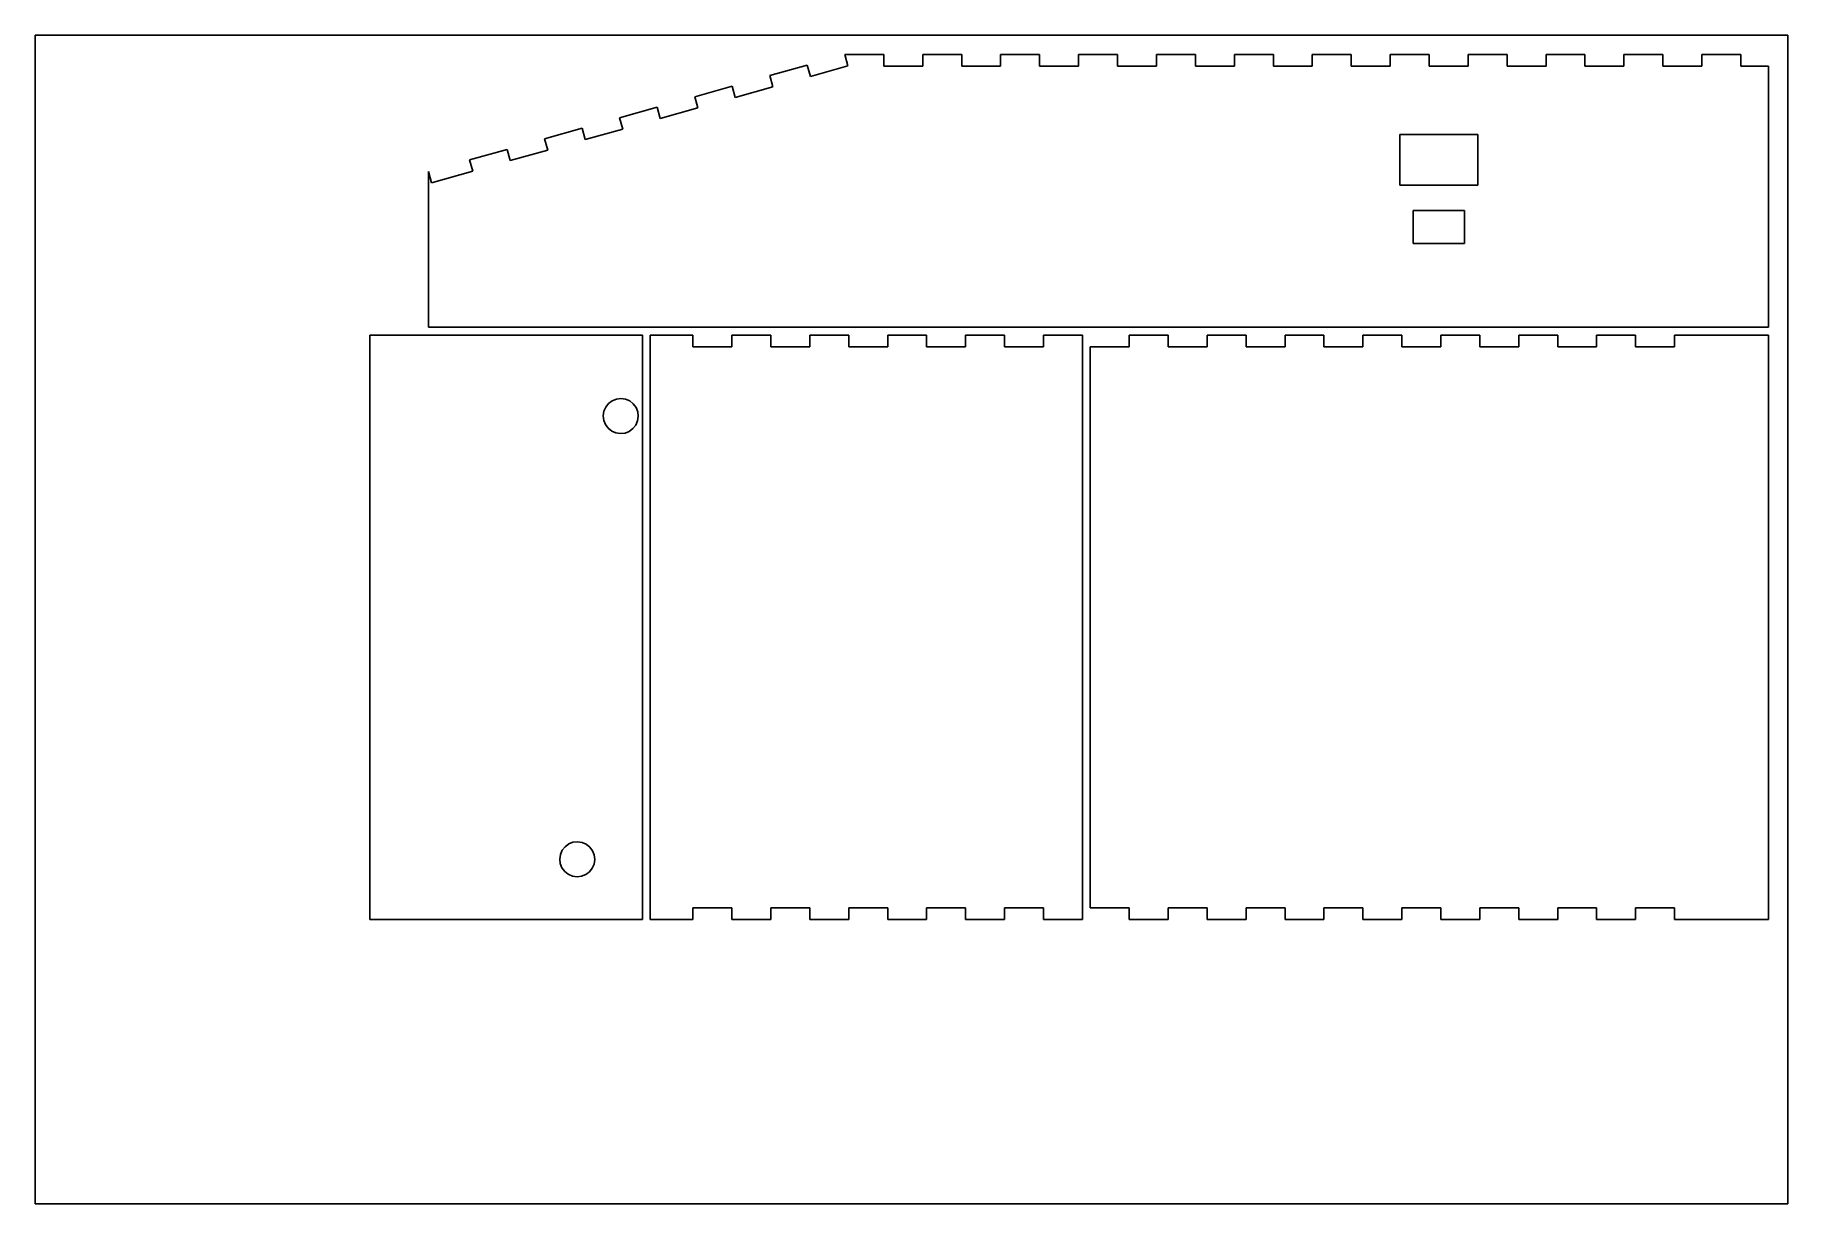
# Model space of a CAD drawing. Header units: centimetres. Extents: x -22.5 to 22.5, y -15 to 15.
import ezdxf

# ---------------------------------------------------------------- set-up
doc = ezdxf.new("R2010")
doc.units = ezdxf.units.CM
doc.layers.get('0').update_dxf_attribs({"linetype": 'CONTINUOUS'})
doc.layers.add('邊界', color=90, linetype='CONTINUOUS')

msp = doc.modelspace()

# ---------------------------------------------------------------- linework, layer by layer
for p, q in [((-1.711, 14.5), (-1.715, 14.499)), ((-1.634, 14.21), (-1.715, 14.499)), ((-0.711, 14.5), (-1.711, 14.5)), ((-0.711, 14.5), (-0.711, 14.2)), ((1.289, 14.5), (0.289, 14.5)), ((0.289, 14.5), (0.289, 14.2)), ((1.289, 14.5), (1.289, 14.2)), ((3.289, 14.5), (2.289, 14.5)), ((2.289, 14.5), (2.289, 14.2)), ((3.289, 14.5), (3.289, 14.2)), ((5.289, 14.5), (4.289, 14.5)), ((4.289, 14.5), (4.289, 14.2)), ((5.289, 14.5), (5.289, 14.2)), ((7.289, 14.5), (6.289, 14.5)), ((6.289, 14.5), (6.289, 14.2)), ((7.289, 14.5), (7.289, 14.2)), ((9.289, 14.5), (8.289, 14.5)), ((8.289, 14.5), (8.289, 14.2)), ((9.289, 14.5), (9.289, 14.2)), ((11.289, 14.5), (10.289, 14.5)), ((10.289, 14.5), (10.289, 14.2)), ((11.289, 14.5), (11.289, 14.2)), ((13.289, 14.5), (12.289, 14.5)), ((12.289, 14.5), (12.289, 14.2)), ((13.289, 14.5), (13.289, 14.2)), ((15.289, 14.5), (14.289, 14.5)), ((14.289, 14.5), (14.289, 14.2)), ((15.289, 14.5), (15.289, 14.2)), ((17.289, 14.5), (16.289, 14.5)), ((16.289, 14.5), (16.289, 14.2)), ((17.289, 14.5), (17.289, 14.2)), ((19.289, 14.5), (18.289, 14.5)), ((18.289, 14.5), (18.289, 14.2)), ((19.289, 14.5), (19.289, 14.2)), ((21.289, 14.5), (20.289, 14.5)), ((20.289, 14.5), (20.289, 14.2)), ((21.289, 14.5), (21.289, 14.2)), ((-2.678, 14.229), (-3.641, 13.958)), ((-3.56, 13.669), (-3.641, 13.958)), ((-2.597, 13.94), (-2.678, 14.229)), ((-1.634, 14.21), (-2.597, 13.94)), ((-0.711, 14.2), (0.289, 14.2)), ((1.289, 14.2), (2.289, 14.2)), ((3.289, 14.2), (4.289, 14.2)), ((5.289, 14.2), (6.289, 14.2)), ((7.289, 14.2), (8.289, 14.2)), ((9.289, 14.2), (10.289, 14.2)), ((11.289, 14.2), (12.289, 14.2)), ((13.289, 14.2), (14.289, 14.2)), ((15.289, 14.2), (16.289, 14.2)), ((17.289, 14.2), (18.289, 14.2)), ((19.289, 14.2), (20.289, 14.2)), ((21.289, 14.2), (22, 14.2)), ((22, 7.5), (22, 14.2)), ((-4.604, 13.688), (-5.566, 13.418)), ((-4.523, 13.399), (-4.604, 13.688)), ((-3.56, 13.669), (-4.523, 13.399)), ((-6.529, 13.148), (-7.492, 12.877)), ((-6.448, 12.859), (-6.529, 13.148)), ((-5.485, 13.129), (-6.448, 12.859)), ((-5.485, 13.129), (-5.566, 13.418)), ((-8.455, 12.607), (-9.418, 12.337)), ((-8.374, 12.318), (-8.455, 12.607)), ((-7.411, 12.589), (-7.492, 12.877)), ((-9.337, 12.048), (-9.418, 12.337)), ((-7.411, 12.589), (-8.374, 12.318)), ((12.535, 12.444), (14.535, 12.444)), ((12.535, 11.144), (12.535, 12.444)), ((14.535, 12.444), (14.535, 11.144)), ((-10.38, 12.067), (-11.343, 11.797)), ((-11.262, 11.508), (-11.343, 11.797)), ((-10.299, 11.778), (-10.38, 12.067)), ((-9.337, 12.048), (-10.299, 11.778)), ((-12.4, 11.5), (-12.4, 7.5)), ((-12.319, 11.211), (-12.4, 11.5)), ((-11.262, 11.508), (-12.319, 11.211)), ((14.535, 11.144), (12.535, 11.144)), ((12.88, 9.65), (12.88, 10.5)), ((12.88, 10.5), (14.2, 10.5)), ((14.2, 10.5), (14.2, 9.65)), ((14.2, 9.65), (12.88, 9.65)), ((-6.908, 7.3), (-13.908, 7.3)), ((-13.908, -7.7), (-13.908, 7.3)), ((-12.4, 7.5), (22, 7.5)), ((-6.908, -7.7), (-6.908, 7.3)), ((-6.708, 7.3), (-5.611, 7.3)), ((-6.708, -7.7), (-6.708, 7.3)), ((-5.611, 7), (-5.611, 7.3)), ((-4.611, 7.3), (-4.611, 7)), ((-4.611, 7.3), (-3.611, 7.3)), ((-3.611, 7), (-3.611, 7.3)), ((-2.611, 7.3), (-2.611, 7)), ((-2.611, 7.3), (-1.611, 7.3)), ((-1.611, 7), (-1.611, 7.3)), ((-0.611, 7.3), (-0.611, 7)), ((-0.611, 7.3), (0.389, 7.3)), ((0.389, 7), (0.389, 7.3)), ((1.389, 7.3), (2.389, 7.3)), ((1.389, 7.3), (1.389, 7)), ((2.389, 7), (2.389, 7.3)), ((3.389, 7.3), (3.389, 7)), ((4.389, 7.3), (3.389, 7.3)), ((4.389, 7.3), (4.389, -7.7)), ((5.589, 7.3), (5.589, 7)), ((5.589, 7.3), (6.589, 7.3)), ((6.589, 7.3), (6.589, 7)), ((7.589, 7), (7.589, 7.3)), ((7.589, 7.3), (8.589, 7.3)), ((8.589, 7.3), (8.589, 7)), ((9.589, 7), (9.589, 7.3)), ((9.589, 7.3), (10.589, 7.3)), ((10.589, 7.3), (10.589, 7)), ((11.589, 7), (11.589, 7.3)), ((11.589, 7.3), (12.589, 7.3)), ((12.589, 7.3), (12.589, 7)), ((13.589, 7.3), (14.589, 7.3)), ((13.589, 7), (13.589, 7.3)), ((14.589, 7.3), (14.589, 7)), ((15.589, 7.3), (16.589, 7.3)), ((15.589, 7), (15.589, 7.3)), ((16.589, 7.3), (16.589, 7)), ((17.589, 7.3), (18.589, 7.3)), ((17.589, 7), (17.589, 7.3)), ((18.589, 7.3), (18.589, 7)), ((19.589, 7.3), (22, 7.3)), ((19.589, 7), (19.589, 7.3)), ((22, 7.3), (22, -7.7)), ((-4.611, 7), (-5.611, 7)), ((-2.611, 7), (-3.611, 7)), ((-0.611, 7), (-1.611, 7)), ((1.389, 7), (0.389, 7)), ((3.389, 7), (2.389, 7)), ((5.589, 7), (4.589, 7)), ((4.589, -7.4), (4.589, 7)), ((6.589, 7), (7.589, 7)), ((8.589, 7), (9.589, 7)), ((10.589, 7), (11.589, 7)), ((12.589, 7), (13.589, 7)), ((14.589, 7), (15.589, 7)), ((16.589, 7), (17.589, 7)), ((18.589, 7), (19.589, 7)), ((-7.898, 5.344), (-7.851, 5.451)), ((-7.851, 5.451), (-7.778, 5.544)), ((-7.778, 5.544), (-7.684, 5.614)), ((-7.684, 5.614), (-7.575, 5.657)), ((-7.575, 5.657), (-7.458, 5.671)), ((-7.458, 5.671), (-7.342, 5.654)), ((-7.342, 5.654), (-7.234, 5.608)), ((-7.234, 5.608), (-7.142, 5.535)), ((-7.142, 5.535), (-7.072, 5.441)), ((-7.072, 5.441), (-7.028, 5.331)), ((-7.915, 5.227), (-7.898, 5.344)), ((-7.901, 5.111), (-7.915, 5.227)), ((-7.858, 5.001), (-7.901, 5.111)), ((-7.787, 4.907), (-7.858, 5.001)), ((-7.078, 4.991), (-7.151, 4.898)), ((-7.032, 5.099), (-7.078, 4.991)), ((-7.015, 5.215), (-7.032, 5.099)), ((-7.028, 5.331), (-7.015, 5.215)), ((-7.695, 4.835), (-7.787, 4.907)), ((-7.587, 4.788), (-7.695, 4.835)), ((-7.471, 4.771), (-7.587, 4.788)), ((-7.354, 4.785), (-7.471, 4.771)), ((-7.245, 4.828), (-7.354, 4.785)), ((-7.151, 4.898), (-7.245, 4.828)), ((-8.967, -5.923), (-8.894, -5.831)), ((-8.894, -5.831), (-8.8, -5.761)), ((-8.8, -5.761), (-8.691, -5.717)), ((-8.691, -5.717), (-8.574, -5.703)), ((-8.574, -5.703), (-8.458, -5.72)), ((-8.458, -5.72), (-8.35, -5.767)), ((-8.35, -5.767), (-8.258, -5.84)), ((-8.258, -5.84), (-8.188, -5.934)), ((-9.03, -6.147), (-9.014, -6.031)), ((-9.017, -6.264), (-9.03, -6.147)), ((-8.973, -6.373), (-9.017, -6.264)), ((-9.014, -6.031), (-8.967, -5.923)), ((-8.148, -6.276), (-8.194, -6.384)), ((-8.188, -5.934), (-8.144, -6.043)), ((-8.131, -6.16), (-8.148, -6.276)), ((-8.144, -6.043), (-8.131, -6.16)), ((-8.903, -6.467), (-8.973, -6.373)), ((-8.811, -6.54), (-8.903, -6.467)), ((-8.703, -6.586), (-8.811, -6.54)), ((-8.587, -6.603), (-8.703, -6.586)), ((-8.47, -6.59), (-8.587, -6.603)), ((-8.361, -6.546), (-8.47, -6.59)), ((-8.267, -6.476), (-8.361, -6.546)), ((-8.194, -6.384), (-8.267, -6.476)), ((-5.611, -7.4), (-5.611, -7.7)), ((-4.611, -7.4), (-5.611, -7.4)), ((-4.611, -7.7), (-4.611, -7.4)), ((-3.611, -7.4), (-3.611, -7.7)), ((-2.611, -7.4), (-3.611, -7.4)), ((-2.611, -7.7), (-2.611, -7.4)), ((-1.611, -7.4), (-1.611, -7.7)), ((-0.611, -7.4), (-1.611, -7.4)), ((-0.611, -7.7), (-0.611, -7.4)), ((0.389, -7.4), (0.389, -7.7)), ((1.389, -7.4), (0.389, -7.4)), ((1.389, -7.7), (1.389, -7.4)), ((2.389, -7.4), (2.389, -7.7)), ((3.389, -7.4), (2.389, -7.4)), ((3.389, -7.7), (3.389, -7.4)), ((5.589, -7.4), (4.589, -7.4)), ((5.589, -7.4), (5.589, -7.7)), ((6.589, -7.4), (7.589, -7.4)), ((6.589, -7.4), (6.589, -7.7)), ((7.589, -7.7), (7.589, -7.4)), ((8.589, -7.4), (9.589, -7.4)), ((8.589, -7.4), (8.589, -7.7)), ((9.589, -7.7), (9.589, -7.4)), ((10.589, -7.4), (11.589, -7.4)), ((10.589, -7.4), (10.589, -7.7)), ((11.589, -7.7), (11.589, -7.4)), ((12.589, -7.4), (13.589, -7.4)), ((12.589, -7.4), (12.589, -7.7)), ((13.589, -7.7), (13.589, -7.4)), ((14.589, -7.4), (15.589, -7.4)), ((14.589, -7.4), (14.589, -7.7)), ((15.589, -7.7), (15.589, -7.4)), ((16.589, -7.4), (17.589, -7.4)), ((16.589, -7.4), (16.589, -7.7)), ((17.589, -7.7), (17.589, -7.4)), ((18.589, -7.4), (19.589, -7.4)), ((18.589, -7.4), (18.589, -7.7)), ((19.589, -7.7), (19.589, -7.4)), ((-6.908, -7.7), (-13.908, -7.7)), ((-5.611, -7.7), (-6.708, -7.7)), ((-3.611, -7.7), (-4.611, -7.7)), ((-1.611, -7.7), (-2.611, -7.7)), ((0.389, -7.7), (-0.611, -7.7)), ((2.389, -7.7), (1.389, -7.7)), ((4.389, -7.7), (3.389, -7.7)), ((5.589, -7.7), (6.589, -7.7)), ((7.589, -7.7), (8.589, -7.7)), ((9.589, -7.7), (10.589, -7.7)), ((11.589, -7.7), (12.589, -7.7)), ((13.589, -7.7), (14.589, -7.7)), ((15.589, -7.7), (16.589, -7.7)), ((17.589, -7.7), (18.589, -7.7)), ((22, -7.7), (19.589, -7.7))]:
    msp.add_line(p, q)
at = {"layer": '邊界'}
for p, q in [((-22.5, -15), (-22.5, 15)), ((-22.5, 15), (22.5, 15)), ((22.5, 15), (22.5, -15)), ((22.5, -15), (-22.5, -15))]:
    msp.add_line(p, q, dxfattribs=at)

doc.saveas('drawing.dxf')
